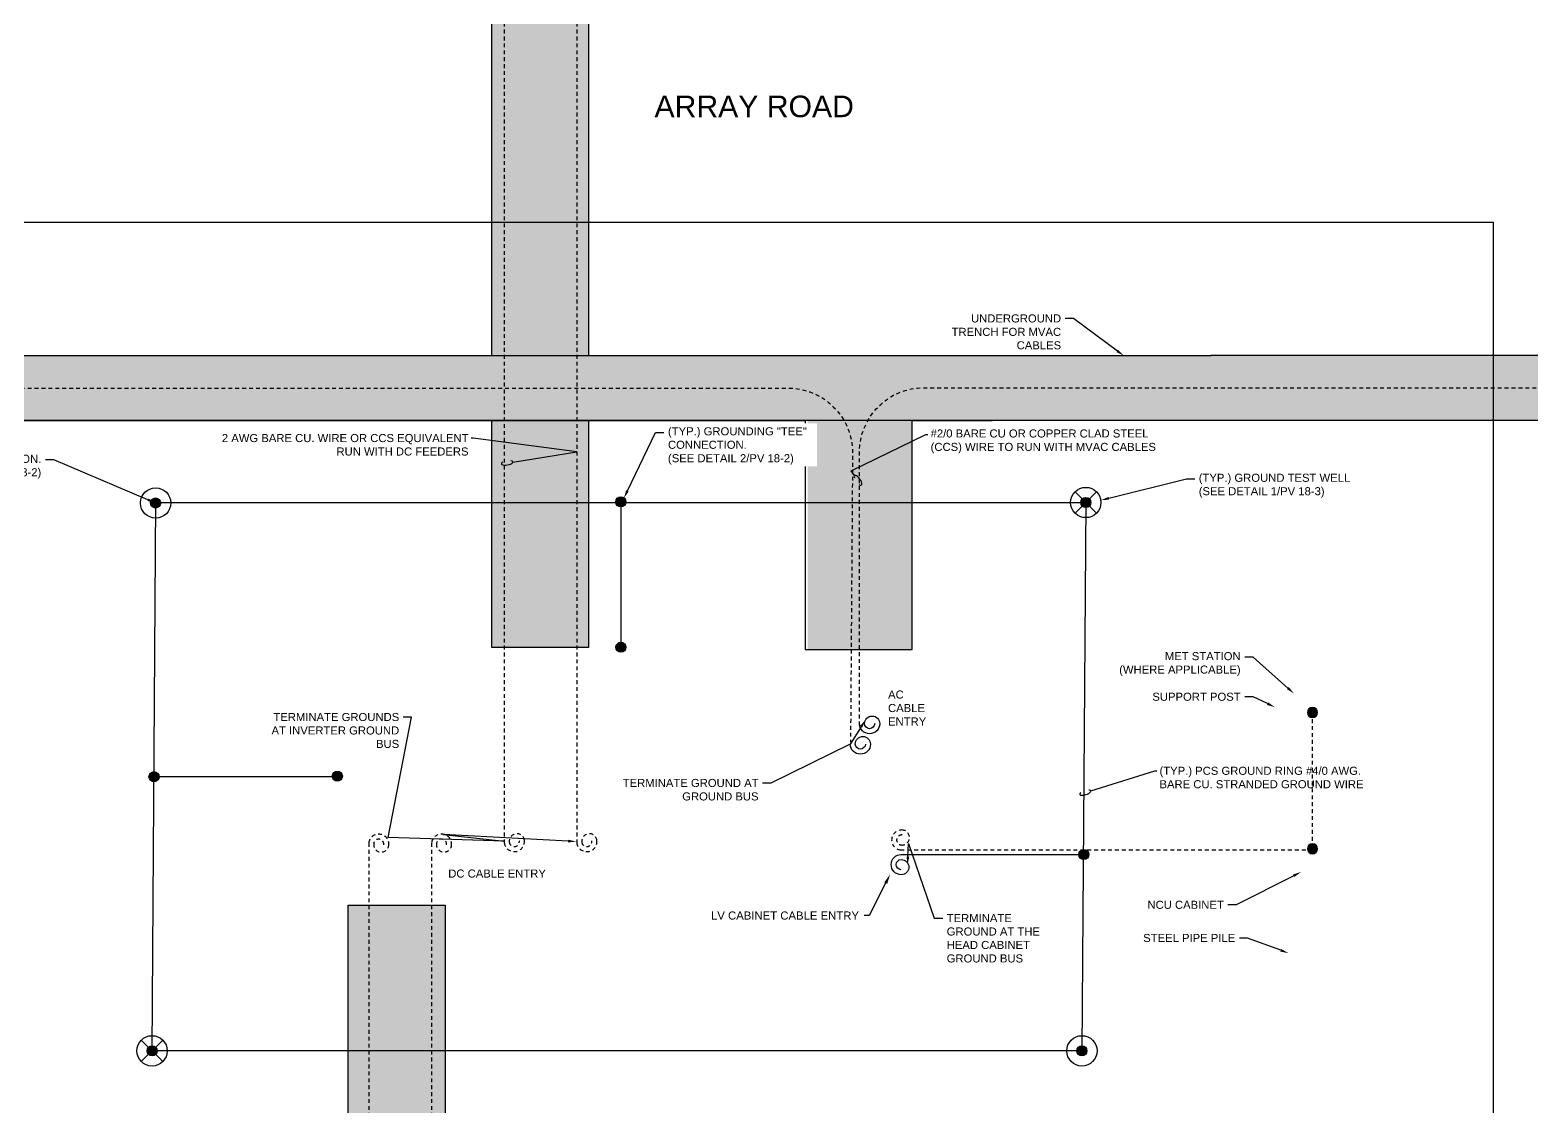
# Model space of a CAD drawing. Header units: feet. Extents: x -17 to 5745, y -41 to 4380.
# Drawn here: x 1682.88 to 1731.72, y 3988.29 to 4023.29 of the extents above; entities that cross this region are included whole.
import ezdxf
from ezdxf import colors
from ezdxf.entities.mleader import LeaderData, LeaderLine
from ezdxf.math import Vec2, Vec3

# ---------------------------------------------------------------- set-up
doc = ezdxf.new("R2010")
doc.units = ezdxf.units.FT
doc.header["$MEASUREMENT"] = 0
doc.linetypes.add('HIDDEN2', pattern=[0.1875, 0.125, -0.0625])
for name, color, linetype in [('C-ARRY-TABL', 253, 'Continuous'), ('E-CABL-UG1', 124, 'HIDDEN2'), ('E-CABL-UG4', 64, 'Continuous'), ('E-GRND', 3, 'Continuous'), ('E-TREN', 6, 'Continuous'), ('E-TREN-HATCH', 254, 'Continuous'), ('G-ANNO-TEXT', 1, 'Continuous'), ('G-TEXT', 7, 'Continuous')]:
    doc.layers.add(name, color=color, linetype=linetype)
doc.layers.add('G-NPLT', color=67, linetype='Continuous', plot=False)
doc.styles.add('NEI-A', font='arial.ttf')

# ---------------------------------------------------------------- blocks, each defined once
blk = doc.blocks.new('GRND_ROD')
at = {"linetype": 'Continuous'}
h = blk.add_hatch(color=256, dxfattribs=at)
edge = h.paths.add_edge_path()
edge.add_arc((0, 0), 0.0312, 0, 360)
for radius in [0.0937, 0.0312]:
    blk.add_circle((0, 0), radius, dxfattribs=at)
blk = doc.blocks.new('GRND_TEST_WELL')
at = {"linetype": 'Continuous'}
h = blk.add_hatch(color=256, dxfattribs=at)
edge = h.paths.add_edge_path()
edge.add_arc((0, 0), 0.0312, 0, 360)
for p, q in [((-0.0663, 0.0663), (0.0663, -0.0663)), ((-0.0663, -0.0663), (0.0663, 0.0663))]:
    blk.add_line(p, q, dxfattribs=at)
for radius in [0.0937, 0.0312]:
    blk.add_circle((0, 0), radius, dxfattribs=at)
blk = doc.blocks.new('GRND_CONNECTION')
at = {"linetype": 'Continuous'}
h = blk.add_hatch(color=256, dxfattribs=at)
edge = h.paths.add_edge_path()
edge.add_arc((0, 0), 0.0312, 0, 360)
blk.add_circle((0, 0), 0.0312, dxfattribs=at)
blk = doc.blocks.new('_Dot')
at = {"color": 0, "linetype": 'ByBlock', "lineweight": -2}
blk.add_line((-0.5, 0), (-1, 0), dxfattribs=at)
at = {"color": 0, "linetype": 'ByBlock', "const_width": 0.5}
blk.add_lwpolyline([(-0.25, 0, 1), (0.25, 0, 1)], format="xyb", close=True, dxfattribs=at)
blk = doc.blocks.new('Equipment Callout Arrowhead .75')
at = {"color": 0}
blk.add_ellipse((-0.25, 0), major_axis=(0.743, 0), ratio=0.350959, start_param=-0.80282, end_param=3.944413, dxfattribs=at)
blk = doc.blocks.new('Coil Spare')
at = {"color": 64}
for centre, radius, start, end in [((0.125, 0), 0.125, 0, 180), ((0.125, 0), 0.0625, 0, 180), ((0.15625, 0), 0.09375, 180, 0)]:
    blk.add_arc(centre, radius, start, end, dxfattribs=at)

msp = doc.modelspace()

# ---------------------------------------------------------------- hatches: boundary and pattern name
at = {"layer": 'E-TREN-HATCH'}
h = msp.add_hatch(color=256, dxfattribs=at)
h.dxf.hatch_style = 1
h.paths.add_polyline_path([(1745.17, 4010.616), (1745.17, 4012.714), (1721.281, 4012.714), (1721.281, 4010.616)])

# ---------------------------------------------------------------- block references
at = {"layer": 'E-GRND', "xscale": 5.259062130537732, "yscale": 5.259062130537732, "zscale": 5.259062130537732}
for name, p, rotation in [('GRND_ROD', (1686.967, 4007.919), 270), ('GRND_TEST_WELL', (1717.212, 4007.935), 270), ('GRND_CONNECTION', (1717.149, 3996.489), 180), ('GRND_ROD', (1717.085, 3990.11), 270)]:
    msp.add_blockref(name, p, dxfattribs=dict(at, rotation=rotation))

# ---------------------------------------------------------------- texts
at = {"color": 1, "insert": (1710.782, 4001.822), "char_height": 0.2623, "width": 0.84206, "attachment_point": 1, "style": 'NEI-A'}
msp.add_mtext('AC \\PCABLE \\PENTRY', dxfattribs=at)

# ---------------------------------------------------------------- leaders
at = {"layer": 'G-ANNO-TEXT'}
ml = msp.add_multileader_mtext('Standard', dxfattribs=at)
ml.set_content('\\A1;(TYP.) PCS GROUND RING #4/0 AWG. BARE CU. STRANDED GROUND WIRE ', color=256, style='NEI-A')
ml.set_leader_properties()
ml.set_arrow_properties(name='Equipment Callout Arrowhead .75')
ml.build(insert=Vec2(0, 0))
ml.multileader.update_dxf_attribs({"dogleg_length": 0.0625, "arrow_head_size": 0.255})
ctx = ml.context
ctx.base_point, ctx.char_height, ctx.arrow_head_size, ctx.landing_gap_size, ctx.plane_origin = Vec3(1719.518, 3999.211), 0.26225, 0.255, 0.09, Vec3(1715.758, 4007.561)
notes = []
notes.append((ctx, [(0, (1, 1, 0), (1719.456, 3999.211), (1, 0), 0.0625, [(0, [(1717.134, 3998.482)], 0, [])])]))
ctx.mtext.insert, ctx.mtext.width, ctx.mtext.defined_height, ctx.mtext.flow_direction = Vec3(1719.608, 3999.345), 7.08237, 2.138, 5
for ctx, leaders in notes:
    for number, flags, end, landing, length, lines in leaders:
        leader = LeaderData()
        leader.index, (leader.has_last_leader_line, leader.has_dogleg_vector, leader.attachment_direction) = number, flags
        leader.last_leader_point, leader.dogleg_vector, leader.dogleg_length = Vec3(end), Vec3(landing), length
        for number, points, colour, breaks in lines:
            line = LeaderLine()
            line.index, line.vertices, line.color, line.breaks = number, Vec3.list(points), colors.encode_raw_color(colour), breaks
            leader.lines.append(line)
        ctx.leaders.append(leader)

# ---------------------------------------------------------------- next in the draw order: leaders
at = {"layer": 'G-TEXT', "color": 253}
ml = msp.add_multileader_mtext('Standard', dxfattribs=at)
ml.set_content('ARRAY ROAD', color=253, style='NEI-A')
ml.set_leader_properties()
ml.set_arrow_properties(name='DOT')
ml.build(insert=Vec2(0, 0))
ml.multileader.update_dxf_attribs({"dogleg_length": 0.36, "arrow_head_size": 0.351})
ctx = ml.context
ctx.base_point, ctx.char_height, ctx.arrow_head_size, ctx.landing_gap_size, ctx.plane_origin = Vec3(1703.182, 4020.805), 0.7021, 0.351, 0.00546, Vec3(1699.076, 4015.835)
notes = []
notes.append((ctx, [(0, (0, 0, 0), (0, 0), (1, 0), 1, [])]))
ctx.mtext.insert, ctx.mtext.width, ctx.mtext.flow_direction = Vec3(1703.187, 4021.162), 6.44019, 5
ctx.mtext.has_bg_fill, ctx.mtext.bg_color, ctx.mtext.bg_scale_factor, ctx.mtext.bg_transparency, ctx.mtext.use_window_bg_color = 1, -1073741824, 1.5, 0, 1
for ctx, leaders in notes:
    for number, flags, end, landing, length, lines in leaders:
        leader = LeaderData()
        leader.index, (leader.has_last_leader_line, leader.has_dogleg_vector, leader.attachment_direction) = number, flags
        leader.last_leader_point, leader.dogleg_vector, leader.dogleg_length = Vec3(end), Vec3(landing), length
        for number, points, colour, breaks in lines:
            line = LeaderLine()
            line.index, line.vertices, line.color, line.breaks = number, Vec3.list(points), colors.encode_raw_color(colour), breaks
            leader.lines.append(line)
        ctx.leaders.append(leader)

# ---------------------------------------------------------------- next in the draw order: hatches: boundary and pattern name
at = {"layer": 'E-TREN-HATCH'}
h = msp.add_hatch(color=256, dxfattribs=at)
h.dxf.hatch_style = 1
h.paths.add_polyline_path([(1701.043, 4055.933), (1697.896, 4055.933), (1697.896, 4003.218), (1701.043, 4003.218)])
h = msp.add_hatch(color=256, dxfattribs=at)
h.dxf.hatch_style = 1
h.paths.add_polyline_path([(1664.635, 4012.702), (1664.635, 4010.604), (1708.172, 4010.604), (1708.172, 4003.162), (1711.535, 4003.162), (1711.535, 4010.604), (1721.282, 4010.618), (1721.282, 4012.716)])
h = msp.add_hatch(color=256, dxfattribs=at)
h.dxf.hatch_style = 1
h.paths.add_polyline_path([(1693.233, 3994.865), (1693.233, 3964.862), (1696.38, 3964.862), (1696.38, 3994.865)])

# ---------------------------------------------------------------- next in the draw order: linework, layer by layer
at = {"layer": 'C-ARRY-TABL'}
msp.add_lwpolyline([(1664.607, 4010.613), (1883.72, 4010.613)], dxfattribs=at)
at = {"layer": 'E-CABL-UG1'}
for points in [[(1698.312, 3996.858), (1698.312, 4055.555)], [(1693.895, 3996.866), (1693.895, 3964.875)]]:
    msp.add_lwpolyline(points, dxfattribs=at)
for points in [[(1694.385, 3996.808, 1), (1694.059, 3996.847, 1), (1694.548, 3996.788, 1), (1693.895, 3996.866)], [(1698.793, 3996.932, -1), (1698.467, 3996.893, -1), (1698.956, 3996.952, -1), (1698.304, 3996.874)]]:
    msp.add_lwpolyline(points, format="xyb", dxfattribs=at)
at = {"layer": 'E-CABL-UG4', "flags": 128}
msp.add_lwpolyline([(1686.978, 4007.935), (1717.212, 4007.935), (1717.085, 3990.11), (1686.851, 3990.11)], close=True, dxfattribs=at)
msp.add_lwpolyline([(1692.9, 3999.022), (1686.915, 3999.022)], dxfattribs=at)
at = {"layer": 'E-TREN'}
for points in [[(1697.896, 4012.702), (1697.896, 4055.555), (1701.043, 4055.555), (1701.043, 4012.702)], [(1721.293, 4012.702), (1664.635, 4012.702), (1664.635, 4010.604), (1708.114, 4010.604)], [(1701.043, 4010.604), (1701.043, 4003.216), (1697.896, 4003.216), (1697.896, 4010.604)], [(1708.092, 4010.604), (1708.092, 4003.16), (1711.57, 4003.16), (1711.57, 4010.604), (1714.166, 4010.604)]]:
    msp.add_lwpolyline(points, dxfattribs=at)
msp.add_lwpolyline([(1693.233, 3994.849), (1696.38, 3994.849), (1696.38, 3964.874), (1693.233, 3964.874)], close=True, dxfattribs=at)

# ---------------------------------------------------------------- next in the draw order: block references
at = {"layer": 'E-GRND', "xscale": 5.259062130537732, "yscale": 5.259062130537732, "zscale": 5.259062130537732}
for name, p, rotation in [('GRND_CONNECTION', (1702.095, 4007.955), 270), ('GRND_CONNECTION', (1686.915, 3999.022), 180), ('GRND_CONNECTION', (1692.875, 3999.037), 180), ('GRND_TEST_WELL', (1686.851, 3990.11), 270)]:
    msp.add_blockref(name, p, dxfattribs=dict(at, rotation=rotation))

# ---------------------------------------------------------------- next in the draw order: texts
at = {"color": 1, "insert": (1696.481, 3996.004), "char_height": 0.26225, "width": 3.17998, "attachment_point": 1, "style": 'NEI-A', "bg_fill": 3, "box_fill_scale": 1.5, "bg_fill_color": 256, "bg_fill_transparency": 0}
msp.add_mtext('DC CABLE ENTRY', dxfattribs=at)

# ---------------------------------------------------------------- next in the draw order: leaders
at = {"layer": 'G-ANNO-TEXT'}
ml = msp.add_multileader_mtext('Standard', dxfattribs=at)
ml.set_content('\\A1;UNDERGROUND TRENCH FOR MVAC CABLES ', color=256, style='NEI-A')
ml.set_leader_properties()
ml.build(insert=Vec2(0, 0))
ml.multileader.update_dxf_attribs({"dogleg_length": 3.071, "arrow_head_size": 0.269})
ctx = ml.context
ctx.base_point, ctx.char_height, ctx.arrow_head_size, ctx.landing_gap_size, ctx.plane_origin = Vec3(1711.773, 4013.916), 0.26225, 0.269, 0.134, Vec3(1766.647, 3960.907)
ctx.text_align_type = 2
notes = []
notes.append((ctx, [(1, (1, 1, 0), (1716.811, 4013.916), (-1, 0), 0.269, [(1, [(1718.456, 4012.699)], 0, [])])]))
ctx.mtext.insert, ctx.mtext.width, ctx.mtext.alignment, ctx.mtext.flow_direction = Vec3(1716.409, 4014.05), 4.53231, 3, 5
ctx.mtext.has_bg_fill, ctx.mtext.bg_color, ctx.mtext.bg_scale_factor, ctx.mtext.bg_transparency, ctx.mtext.use_window_bg_color = 1, -1073741824, 1.5, 0, 1
ml = msp.add_multileader_mtext('Standard', dxfattribs=at)
ml.set_content('\\A1;TERMINATE GROUND AT GROUND BUS', color=256, style='NEI-A')
ml.set_leader_properties()
ml.build(insert=Vec2(0, 0))
ml.multileader.update_dxf_attribs({"dogleg_length": 3.071, "arrow_head_size": 0.269})
ctx = ml.context
ctx.base_point, ctx.char_height, ctx.arrow_head_size, ctx.landing_gap_size, ctx.plane_origin = Vec3(1702.035, 3998.815), 0.26225, 0.269, 0.134, Vec3(1712.551, 4034.45)
ctx.text_align_type = 2
notes.append((ctx, [(0, (1, 1, 0), (1706.973, 3998.815), (-1, 0), 0.269, [(1, [(1710.052, 4000.874), (1709.553, 4000.082)], 0, [])])]))
ctx.mtext.insert, ctx.mtext.width, ctx.mtext.defined_height, ctx.mtext.alignment, ctx.mtext.flow_direction = Vec3(1706.571, 3998.949), 5.29207, 0.605, 3, 5
ctx.mtext.has_bg_fill, ctx.mtext.bg_color, ctx.mtext.bg_scale_factor, ctx.mtext.bg_transparency, ctx.mtext.use_window_bg_color = 1, -1073741824, 1.5, 0, 1
ml = msp.add_multileader_mtext('Standard', dxfattribs=at)
ml.set_content('LV CABINET CABLE ENTRY', color=256, style='NEI-A')
ml.set_leader_properties()
ml.build(insert=Vec2(0, 0))
ml.multileader.update_dxf_attribs({"dogleg_length": 0.0625, "arrow_head_size": 0.33, "scale": 768})
ctx = ml.context
ctx.base_point, ctx.scale, ctx.char_height, ctx.arrow_head_size, ctx.landing_gap_size, ctx.plane_origin = Vec3(1704.889, 3994.506), 768, 0.26378, 0.33, 0.165, Vec3(1710.166, 3994.506)
ctx.text_align_type = 2
notes.append((ctx, [(0, (1, 1, 0), (1710.166, 3994.506), (-1, 0), 0.165, [(0, [(1710.854, 3995.853)], 0, [])])]))
ctx.mtext.insert, ctx.mtext.alignment, ctx.mtext.flow_direction = Vec3(1709.837, 3994.64), 3, 5
ctx.mtext.has_bg_fill, ctx.mtext.bg_color, ctx.mtext.bg_scale_factor, ctx.mtext.bg_transparency, ctx.mtext.use_window_bg_color = 1, -1027028792, 1.5, 0, 1
for ctx, leaders in notes:
    for number, flags, end, landing, length, lines in leaders:
        leader = LeaderData()
        leader.index, (leader.has_last_leader_line, leader.has_dogleg_vector, leader.attachment_direction) = number, flags
        leader.last_leader_point, leader.dogleg_vector, leader.dogleg_length = Vec3(end), Vec3(landing), length
        for number, points, colour, breaks in lines:
            line = LeaderLine()
            line.index, line.vertices, line.color, line.breaks = number, Vec3.list(points), colors.encode_raw_color(colour), breaks
            leader.lines.append(line)
        ctx.leaders.append(leader)

# ---------------------------------------------------------------- next in the draw order: linework, layer by layer
at = {"layer": 'E-CABL-UG1', "flags": 128}
for points in [[(1664.582, 4011.653), (1707.53, 4011.653, -0.414214), (1709.628, 4009.555), (1709.561, 4000.148)], [(1709.854, 4000.693), (1709.854, 4009.569, -0.414214), (1711.952, 4011.667), (1745.134, 4011.667)]]:
    msp.add_lwpolyline(points, format="xyb", dxfattribs=at)
at = {"layer": 'E-TREN'}
msp.add_lwpolyline([(1711.559, 4010.616), (1745.17, 4010.616), (1745.17, 4012.714), (1721.281, 4012.714)], dxfattribs=at)

# ---------------------------------------------------------------- next in the draw order: block references
at = {"layer": 'E-CABL-UG4', "xscale": -2.629531065268866, "yscale": 2.629531065268866, "zscale": 2.629531065268866, "rotation": 180}
for p in [(1709.854, 4000.746), (1709.553, 4000.082)]:
    msp.add_blockref('Coil Spare', p, dxfattribs=at)

# ---------------------------------------------------------------- next in the draw order: leaders
at = {"layer": 'G-TEXT', "color": 253}
ml = msp.add_multileader_mtext('Standard', dxfattribs=at)
ml.set_content('ARRAY ROAD', color=253, style='NEI-A')
ml.set_leader_properties()
ml.set_arrow_properties(name='DOT')
ml.build(insert=Vec2(0, 0))
ml.multileader.update_dxf_attribs({"dogleg_length": 0.36, "arrow_head_size": 0.351})
ctx = ml.context
ctx.base_point, ctx.char_height, ctx.arrow_head_size, ctx.landing_gap_size, ctx.plane_origin = Vec3(1853.255, 4342.653), 0.7021, 0.351, 0.00546, Vec3(1849.149, 4337.684)
notes = []
notes.append((ctx, [(0, (0, 0, 0), (0, 0), (1, 0), 1, [])]))
ctx.mtext.insert, ctx.mtext.width, ctx.mtext.flow_direction = Vec3(1853.26, 4343.01), 6.44019, 5
ctx.mtext.has_bg_fill, ctx.mtext.bg_color, ctx.mtext.bg_scale_factor, ctx.mtext.bg_transparency, ctx.mtext.use_window_bg_color = 1, -1073741824, 1.5, 0, 1
for ctx, leaders in notes:
    for number, flags, end, landing, length, lines in leaders:
        leader = LeaderData()
        leader.index, (leader.has_last_leader_line, leader.has_dogleg_vector, leader.attachment_direction) = number, flags
        leader.last_leader_point, leader.dogleg_vector, leader.dogleg_length = Vec3(end), Vec3(landing), length
        for number, points, colour, breaks in lines:
            line = LeaderLine()
            line.index, line.vertices, line.color, line.breaks = number, Vec3.list(points), colors.encode_raw_color(colour), breaks
            leader.lines.append(line)
        ctx.leaders.append(leader)

# ---------------------------------------------------------------- next in the draw order: leaders
ml = msp.add_multileader_mtext('Standard', dxfattribs=at)
ml.set_content('ARRAY ROAD', color=253, style='NEI-A')
ml.set_leader_properties()
ml.set_arrow_properties(name='DOT')
ml.build(insert=Vec2(0, 0))
ml.multileader.update_dxf_attribs({"dogleg_length": 0.36, "arrow_head_size": 0.351})
ctx = ml.context
ctx.base_point, ctx.char_height, ctx.arrow_head_size, ctx.landing_gap_size, ctx.plane_origin = Vec3(1856.872, 4342.653), 0.7021, 0.351, 0.00546, Vec3(1852.766, 4337.684)
notes = []
notes.append((ctx, [(0, (0, 0, 0), (0, 0), (1, 0), 1, [])]))
ctx.mtext.insert, ctx.mtext.width, ctx.mtext.flow_direction = Vec3(1856.877, 4343.01), 6.44019, 5
ctx.mtext.has_bg_fill, ctx.mtext.bg_color, ctx.mtext.bg_scale_factor, ctx.mtext.bg_transparency, ctx.mtext.use_window_bg_color = 1, -1073741824, 1.5, 0, 1
for ctx, leaders in notes:
    for number, flags, end, landing, length, lines in leaders:
        leader = LeaderData()
        leader.index, (leader.has_last_leader_line, leader.has_dogleg_vector, leader.attachment_direction) = number, flags
        leader.last_leader_point, leader.dogleg_vector, leader.dogleg_length = Vec3(end), Vec3(landing), length
        for number, points, colour, breaks in lines:
            line = LeaderLine()
            line.index, line.vertices, line.color, line.breaks = number, Vec3.list(points), colors.encode_raw_color(colour), breaks
            leader.lines.append(line)
        ctx.leaders.append(leader)

# ---------------------------------------------------------------- next in the draw order: leaders
ml = msp.add_multileader_mtext('Standard', dxfattribs=at)
ml.set_content('ARRAY ROAD', color=253, style='NEI-A')
ml.set_leader_properties()
ml.set_arrow_properties(name='DOT')
ml.build(insert=Vec2(0, 0))
ml.multileader.update_dxf_attribs({"dogleg_length": 0.36, "arrow_head_size": 0.351})
ctx = ml.context
ctx.base_point, ctx.char_height, ctx.arrow_head_size, ctx.landing_gap_size, ctx.plane_origin = Vec3(1861.165, 4206.775), 0.7021, 0.351, 0.00546, Vec3(1857.059, 4201.806)
notes = []
notes.append((ctx, [(0, (0, 0, 0), (0, 0), (1, 0), 1, [])]))
ctx.mtext.insert, ctx.mtext.width, ctx.mtext.flow_direction = Vec3(1861.17, 4207.132), 6.44019, 5
ctx.mtext.has_bg_fill, ctx.mtext.bg_color, ctx.mtext.bg_scale_factor, ctx.mtext.bg_transparency, ctx.mtext.use_window_bg_color = 1, -1073741824, 1.5, 0, 1
for ctx, leaders in notes:
    for number, flags, end, landing, length, lines in leaders:
        leader = LeaderData()
        leader.index, (leader.has_last_leader_line, leader.has_dogleg_vector, leader.attachment_direction) = number, flags
        leader.last_leader_point, leader.dogleg_vector, leader.dogleg_length = Vec3(end), Vec3(landing), length
        for number, points, colour, breaks in lines:
            line = LeaderLine()
            line.index, line.vertices, line.color, line.breaks = number, Vec3.list(points), colors.encode_raw_color(colour), breaks
            leader.lines.append(line)
        ctx.leaders.append(leader)

# ---------------------------------------------------------------- next in the draw order: linework, layer by layer
at = {"layer": 'E-CABL-UG1'}
for points in [[(1700.669, 3996.858), (1700.669, 4055.555)], [(1724.577, 4001.115), (1724.577, 3996.603)], [(1695.937, 3996.866), (1695.937, 3964.9)]]:
    msp.add_lwpolyline(points, dxfattribs=at)
for points in [[(1696.427, 3996.808, 1), (1696.1, 3996.847, 1), (1696.59, 3996.788, 1), (1695.937, 3996.866)], [(1701.15, 3996.932, -1), (1700.824, 3996.893, -1), (1701.313, 3996.952, -1), (1700.661, 3996.874)]]:
    msp.add_lwpolyline(points, format="xyb", dxfattribs=at)
at = {"layer": 'E-CABL-UG4', "flags": 128}
msp.add_lwpolyline([(1702.095, 4007.935), (1702.095, 4003.204)], dxfattribs=at)

# ---------------------------------------------------------------- next in the draw order: block references
at = {"layer": 'E-GRND', "yscale": 5.259062130537732, "zscale": 5.259062130537732, "rotation": 180}
for p, xscale in [((1702.096, 4003.229), 5.259062130537732), ((1724.582, 4001.107), -5.259062130537732), ((1724.582, 3996.68), -5.259062130537732)]:
    msp.add_blockref('GRND_CONNECTION', p, dxfattribs=dict(at, xscale=xscale))

# ---------------------------------------------------------------- next in the draw order: leaders
at = {"layer": 'G-ANNO-TEXT'}
ml = msp.add_multileader_mtext('Standard', dxfattribs=at)
ml.set_content('#2/0 BARE CU OR COPPER CLAD STEEL (CCS) WIRE{\\A1; TO RUN WITH MVAC CABLES }', color=256, style='NEI-A')
ml.set_leader_properties()
ml.set_arrow_properties(name='Equipment Callout Arrowhead .75')
ml.build(insert=Vec2(0, 0))
ml.multileader.update_dxf_attribs({"dogleg_length": 0.0625, "arrow_head_size": 0.255})
ctx = ml.context
ctx.base_point, ctx.char_height, ctx.arrow_head_size, ctx.landing_gap_size, ctx.plane_origin = Vec3(1712.076, 4010.14), 0.26225, 0.255, 0.09, Vec3(1676.223, 4029.857)
notes = []
notes.append((ctx, [(0, (1, 1, 0), (1712.013, 4010.14), (1, 0), 0.0625, [(0, [(1709.846, 4008.605), (1709.583, 4008.968)], 0, [])])]))
ctx.mtext.insert, ctx.mtext.width, ctx.mtext.defined_height, ctx.mtext.flow_direction = Vec3(1712.166, 4010.31), 8.15401, 2.138, 5
ml = msp.add_multileader_mtext('Standard', dxfattribs=at)
ml.set_content('2 AWG BARE CU. WIRE OR CCS EQUIVALENT{\\A1; RUN WITH DC FEEDERS }', color=256, style='NEI-A')
ml.set_leader_properties()
ml.set_arrow_properties(name='Equipment Callout Arrowhead .75')
ml.build(insert=Vec2(0, 0))
ml.multileader.update_dxf_attribs({"dogleg_length": 0.0625, "arrow_head_size": 0.255})
ctx = ml.context
ctx.base_point, ctx.char_height, ctx.arrow_head_size, ctx.landing_gap_size, ctx.plane_origin = Vec3(1689.049, 4010.028), 0.26225, 0.255, 0.09, Vec3(1658.785, 4029.745)
ctx.text_align_type = 2
notes.append((ctx, [(1, (1, 1, 0), (1697.293, 4010.028), (-1, 0), 0.0625, [(0, [(1698.333, 4009.21), (1700.668, 4009.577)], 0, [])])]))
ctx.mtext.insert, ctx.mtext.width, ctx.mtext.defined_height, ctx.mtext.alignment, ctx.mtext.flow_direction = Vec3(1697.141, 4010.161), 8.15401, 2.138, 3, 5
ml = msp.add_multileader_mtext('Standard', dxfattribs=at)
ml.set_content('\\A1;MET STATION (WHERE APPLICABLE)', color=256, style='NEI-A')
ml.set_leader_properties()
ml.build(insert=Vec2(0, 0))
ml.multileader.update_dxf_attribs({"dogleg_length": 3.071, "arrow_head_size": 0.269})
ctx = ml.context
ctx.base_point, ctx.char_height, ctx.arrow_head_size, ctx.landing_gap_size, ctx.plane_origin = Vec3(1718.198, 4002.902), 0.26225, 0.269, 0.134, Vec3(1690.233, 4053.132)
ctx.text_align_type = 2
notes.append((ctx, [(0, (1, 1, 0), (1722.649, 4002.902), (-1, 0), 0.269, [(1, [(1723.983, 4001.724)], 0, [])])]))
ctx.mtext.insert, ctx.mtext.width, ctx.mtext.alignment, ctx.mtext.flow_direction = Vec3(1722.246, 4003.072), 3.93893, 3, 5
ctx.mtext.has_bg_fill, ctx.mtext.bg_color, ctx.mtext.bg_scale_factor, ctx.mtext.bg_transparency, ctx.mtext.use_window_bg_color = 1, -1073741824, 1.5, 0, 1
ml = msp.add_multileader_mtext('Standard', dxfattribs=at)
ml.set_content('\\A1;TERMINATE GROUND AT THE HEAD CABINET GROUND BUS', color=256, style='NEI-A')
ml.set_leader_properties()
ml.build(insert=Vec2(0, 0))
ml.multileader.update_dxf_attribs({"dogleg_length": 3.071, "arrow_head_size": 0.269})
ctx = ml.context
ctx.base_point, ctx.char_height, ctx.arrow_head_size, ctx.landing_gap_size, ctx.plane_origin = Vec3(1712.555, 3994.424), 0.26225, 0.269, 0.134, Vec3(1719.231, 4017.358)
notes.append((ctx, [(1, (1, 1, 0), (1712.286, 3994.424), (1, 0), 0.269, [(1, [(1711.417, 3996.153), (1711.445, 3996.85)], 0, [])])]))
ctx.mtext.insert, ctx.mtext.width, ctx.mtext.defined_height, ctx.mtext.flow_direction = Vec3(1712.689, 3994.557), 3.71583, 0.605, 5
ctx.mtext.has_bg_fill, ctx.mtext.bg_color, ctx.mtext.bg_scale_factor, ctx.mtext.bg_transparency, ctx.mtext.use_window_bg_color = 1, -1073741824, 1.5, 0, 1
ml = msp.add_multileader_mtext('Standard', dxfattribs=at)
ml.set_content('\\A1;NCU CABINET ', color=256, style='NEI-A')
ml.set_leader_properties()
ml.build(insert=Vec2(0, 0))
ml.multileader.update_dxf_attribs({"dogleg_length": 3.071, "arrow_head_size": 0.269})
ctx = ml.context
ctx.base_point, ctx.char_height, ctx.arrow_head_size, ctx.landing_gap_size, ctx.plane_origin = Vec3(1719.116, 3994.856), 0.26225, 0.269, 0.134, Vec3(1690.86, 4044.878)
ctx.text_align_type = 2
notes.append((ctx, [(0, (1, 1, 0), (1722.101, 3994.856), (-1, 0), 0.269, [(1, [(1724.212, 3995.924)], 0, [])])]))
ctx.mtext.insert, ctx.mtext.width, ctx.mtext.alignment, ctx.mtext.flow_direction = Vec3(1721.699, 3994.989), 2.47865, 3, 5
ctx.mtext.has_bg_fill, ctx.mtext.bg_color, ctx.mtext.bg_scale_factor, ctx.mtext.bg_transparency, ctx.mtext.use_window_bg_color = 1, -1073741824, 1.5, 0, 1
ml = msp.add_multileader_mtext('Standard', dxfattribs=at)
ml.set_content('\\A1;STEEL PIPE PILE', color=256, style='NEI-A')
ml.set_leader_properties()
ml.build(insert=Vec2(0, 0))
ml.multileader.update_dxf_attribs({"dogleg_length": 3.071, "arrow_head_size": 0.269})
ctx = ml.context
ctx.base_point, ctx.char_height, ctx.arrow_head_size, ctx.landing_gap_size, ctx.plane_origin = Vec3(1718.979, 3993.778), 0.26225, 0.269, 0.134, Vec3(1690.058, 4042.877)
ctx.text_align_type = 2
notes.append((ctx, [(0, (1, 1, 0), (1722.474, 3993.778), (-1, 0), 0.269, [(1, [(1723.805, 3993.285)], 0, [])])]))
ctx.mtext.insert, ctx.mtext.width, ctx.mtext.alignment, ctx.mtext.flow_direction = Vec3(1722.071, 3993.911), 2.97632, 3, 5
ctx.mtext.has_bg_fill, ctx.mtext.bg_color, ctx.mtext.bg_scale_factor, ctx.mtext.bg_transparency, ctx.mtext.use_window_bg_color = 1, -1073741824, 1.5, 0, 1
for ctx, leaders in notes:
    for number, flags, end, landing, length, lines in leaders:
        leader = LeaderData()
        leader.index, (leader.has_last_leader_line, leader.has_dogleg_vector, leader.attachment_direction) = number, flags
        leader.last_leader_point, leader.dogleg_vector, leader.dogleg_length = Vec3(end), Vec3(landing), length
        for number, points, colour, breaks in lines:
            line = LeaderLine()
            line.index, line.vertices, line.color, line.breaks = number, Vec3.list(points), colors.encode_raw_color(colour), breaks
            leader.lines.append(line)
        ctx.leaders.append(leader)

# ---------------------------------------------------------------- next in the draw order: linework, layer by layer
at = {"layer": 'E-CABL-UG1'}
msp.add_lwpolyline([(1711.244, 3997.126, 1), (1711.205, 3996.802, 1), (1711.263, 3997.287, 1), (1711.186, 3996.64), (1724.567, 3996.64)], format="xyb", dxfattribs=at)
at = {"layer": 'E-CABL-UG4', "flags": 128}
msp.add_lwpolyline([(1711.212, 3996.492), (1717.126, 3996.492)], dxfattribs=at)

# ---------------------------------------------------------------- next in the draw order: block references
at = {"layer": 'E-CABL-UG4', "xscale": -2.629531065268866, "yscale": 2.629531065268866, "zscale": 2.629531065268866, "rotation": 90}
msp.add_blockref('Coil Spare', (1711.212, 3996.492), dxfattribs=at)

# ---------------------------------------------------------------- next in the draw order: leaders
at = {"layer": 'G-ANNO-TEXT'}
ml = msp.add_multileader_mtext('Standard', dxfattribs=at)
ml.set_content('\\A1;SUPPORT POST', color=256, style='NEI-A')
ml.set_leader_properties()
ml.build(insert=Vec2(0, 0))
ml.multileader.update_dxf_attribs({"dogleg_length": 3.071, "arrow_head_size": 0.269})
ctx = ml.context
ctx.base_point, ctx.char_height, ctx.arrow_head_size, ctx.landing_gap_size, ctx.plane_origin = Vec3(1719.265, 4001.619), 0.26225, 0.269, 0.134, Vec3(1689.884, 4051.476)
ctx.text_align_type = 2
notes = []
notes.append((ctx, [(0, (1, 1, 0), (1722.649, 4001.619), (-1, 0), 0.269, [(1, [(1723.364, 4001.281)], 0, [])])]))
ctx.mtext.insert, ctx.mtext.width, ctx.mtext.alignment, ctx.mtext.flow_direction = Vec3(1722.246, 4001.752), 2.86559, 3, 5
ctx.mtext.has_bg_fill, ctx.mtext.bg_color, ctx.mtext.bg_scale_factor, ctx.mtext.bg_transparency, ctx.mtext.use_window_bg_color = 1, -1073741824, 1.5, 0, 1
ml = msp.add_multileader_mtext('Standard', dxfattribs=at)
ml.set_content('\\A1;TERMINATE GROUNDS AT INVERTER GROUND BUS ', color=256, style='NEI-A')
ml.set_leader_properties()
ml.build(insert=Vec2(0, 0))
ml.multileader.update_dxf_attribs({"dogleg_length": 3.071, "arrow_head_size": 0.269})
ctx = ml.context
ctx.base_point, ctx.char_height, ctx.arrow_head_size, ctx.landing_gap_size, ctx.plane_origin = Vec3(1690.62, 4000.959), 0.26225, 0.269, 0.134, Vec3(1734.371, 4023.276)
ctx.text_align_type = 2
notes.append((ctx, [(0, (1, 1, 0), (1695.29, 4000.959), (-1, 0), 0.269, [(3, [(1700.648, 3996.914), (1696.316, 3997.145), (1698.315, 3996.928), (1694.529, 3997.044)], 0, [])])]))
ctx.mtext.insert, ctx.mtext.width, ctx.mtext.defined_height, ctx.mtext.alignment, ctx.mtext.flow_direction = Vec3(1694.887, 4001.093), 4.61339, 0.605, 3, 5
ctx.mtext.has_bg_fill, ctx.mtext.bg_color, ctx.mtext.bg_scale_factor, ctx.mtext.bg_transparency, ctx.mtext.use_window_bg_color = 1, -1073741824, 1.5, 0, 1
for ctx, leaders in notes:
    for number, flags, end, landing, length, lines in leaders:
        leader = LeaderData()
        leader.index, (leader.has_last_leader_line, leader.has_dogleg_vector, leader.attachment_direction) = number, flags
        leader.last_leader_point, leader.dogleg_vector, leader.dogleg_length = Vec3(end), Vec3(landing), length
        for number, points, colour, breaks in lines:
            line = LeaderLine()
            line.index, line.vertices, line.color, line.breaks = number, Vec3.list(points), colors.encode_raw_color(colour), breaks
            leader.lines.append(line)
        ctx.leaders.append(leader)

# ---------------------------------------------------------------- next in the draw order: leaders
at = {"layer": 'G-TEXT', "color": 253}
ml = msp.add_multileader_mtext('Standard', dxfattribs=at)
ml.set_content('ARRAY ROAD', color=253, style='NEI-A')
ml.set_leader_properties()
ml.set_arrow_properties(name='DOT')
ml.build(insert=Vec2(0, 0))
ml.multileader.update_dxf_attribs({"dogleg_length": 0.36, "arrow_head_size": 0.351})
ctx = ml.context
ctx.base_point, ctx.char_height, ctx.arrow_head_size, ctx.landing_gap_size, ctx.plane_origin = Vec3(1768.587, 4346.709), 0.7021, 0.351, 0.00546, Vec3(1764.481, 4341.74)
notes = []
notes.append((ctx, [(0, (0, 0, 0), (0, 0), (1, 0), 1, [])]))
ctx.mtext.insert, ctx.mtext.width, ctx.mtext.flow_direction = Vec3(1768.592, 4347.066), 6.44019, 5
ctx.mtext.has_bg_fill, ctx.mtext.bg_color, ctx.mtext.bg_scale_factor, ctx.mtext.bg_transparency, ctx.mtext.use_window_bg_color = 1, -1073741824, 1.5, 0, 1
for ctx, leaders in notes:
    for number, flags, end, landing, length, lines in leaders:
        leader = LeaderData()
        leader.index, (leader.has_last_leader_line, leader.has_dogleg_vector, leader.attachment_direction) = number, flags
        leader.last_leader_point, leader.dogleg_vector, leader.dogleg_length = Vec3(end), Vec3(landing), length
        for number, points, colour, breaks in lines:
            line = LeaderLine()
            line.index, line.vertices, line.color, line.breaks = number, Vec3.list(points), colors.encode_raw_color(colour), breaks
            leader.lines.append(line)
        ctx.leaders.append(leader)

# ---------------------------------------------------------------- next in the draw order: leaders
ml = msp.add_multileader_mtext('Standard', dxfattribs=at)
ml.set_content('ARRAY ROAD', color=253, style='NEI-A')
ml.set_leader_properties()
ml.set_arrow_properties(name='DOT')
ml.build(insert=Vec2(0, 0))
ml.multileader.update_dxf_attribs({"dogleg_length": 0.36, "arrow_head_size": 0.351})
ctx = ml.context
ctx.base_point, ctx.char_height, ctx.arrow_head_size, ctx.landing_gap_size, ctx.plane_origin = Vec3(1707.094, 4205.12), 0.7021, 0.351, 0.00546, Vec3(1702.988, 4200.151)
notes = []
notes.append((ctx, [(0, (0, 0, 0), (0, 0), (1, 0), 1, [])]))
ctx.mtext.insert, ctx.mtext.width, ctx.mtext.flow_direction = Vec3(1707.099, 4205.477), 6.44019, 5
ctx.mtext.has_bg_fill, ctx.mtext.bg_color, ctx.mtext.bg_scale_factor, ctx.mtext.bg_transparency, ctx.mtext.use_window_bg_color = 1, -1073741824, 1.5, 0, 1
for ctx, leaders in notes:
    for number, flags, end, landing, length, lines in leaders:
        leader = LeaderData()
        leader.index, (leader.has_last_leader_line, leader.has_dogleg_vector, leader.attachment_direction) = number, flags
        leader.last_leader_point, leader.dogleg_vector, leader.dogleg_length = Vec3(end), Vec3(landing), length
        for number, points, colour, breaks in lines:
            line = LeaderLine()
            line.index, line.vertices, line.color, line.breaks = number, Vec3.list(points), colors.encode_raw_color(colour), breaks
            leader.lines.append(line)
        ctx.leaders.append(leader)

# ---------------------------------------------------------------- next in the draw order: leaders
ml = msp.add_multileader_mtext('Standard', dxfattribs=at)
ml.set_content('ARRAY ROAD', color=253, style='NEI-A')
ml.set_leader_properties()
ml.set_arrow_properties(name='DOT')
ml.build(insert=Vec2(0, 0))
ml.multileader.update_dxf_attribs({"dogleg_length": 0.36, "arrow_head_size": 0.351})
ctx = ml.context
ctx.base_point, ctx.char_height, ctx.arrow_head_size, ctx.landing_gap_size, ctx.plane_origin = Vec3(2061.552, 4344.419), 0.7021, 0.351, 0.00546, Vec3(2057.446, 4339.45)
notes = []
notes.append((ctx, [(0, (0, 0, 0), (0, 0), (1, 0), 1, [])]))
ctx.mtext.insert, ctx.mtext.width, ctx.mtext.flow_direction = Vec3(2061.557, 4344.776), 6.44019, 5
ctx.mtext.has_bg_fill, ctx.mtext.bg_color, ctx.mtext.bg_scale_factor, ctx.mtext.bg_transparency, ctx.mtext.use_window_bg_color = 1, -1073741824, 1.5, 0, 1
for ctx, leaders in notes:
    for number, flags, end, landing, length, lines in leaders:
        leader = LeaderData()
        leader.index, (leader.has_last_leader_line, leader.has_dogleg_vector, leader.attachment_direction) = number, flags
        leader.last_leader_point, leader.dogleg_vector, leader.dogleg_length = Vec3(end), Vec3(landing), length
        for number, points, colour, breaks in lines:
            line = LeaderLine()
            line.index, line.vertices, line.color, line.breaks = number, Vec3.list(points), colors.encode_raw_color(colour), breaks
            leader.lines.append(line)
        ctx.leaders.append(leader)

# ---------------------------------------------------------------- next in the draw order: leaders
at = {"layer": 'G-ANNO-TEXT'}
ml = msp.add_multileader_mtext('Standard', dxfattribs=at)
ml.set_content('{\\C7;(TYP.) GROUNDING "TEE" CONNECTION. \\P(SEE DETAIL 2/PV 18-2) }', color=256, style='NEI-A')
ml.set_leader_properties(color=256)
ml.build(insert=Vec2(0, 0))
ml.multileader.update_dxf_attribs({"dogleg_length": 0.269, "arrow_head_size": 0.269})
ctx = ml.context
ctx.base_point, ctx.char_height, ctx.arrow_head_size, ctx.landing_gap_size, ctx.plane_origin = Vec3(1703.491, 4010.21), 0.26225, 0.269, 0.134, Vec3(1712.52, 4007.066)
notes = []
notes.append((ctx, [(1, (1, 1, 0), (1703.223, 4010.21), (1, 0), 0.269, [(0, [(1702.19, 4008.069)], 0, [])])]))
ctx.mtext.insert, ctx.mtext.width, ctx.mtext.flow_direction = Vec3(1703.626, 4010.38), 4.71733, 5
ctx.mtext.has_bg_fill, ctx.mtext.bg_color, ctx.mtext.bg_scale_factor, ctx.mtext.bg_transparency, ctx.mtext.use_window_bg_color = 1, -1073741824, 1.5, 0, 1
ml = msp.add_multileader_mtext('Standard', dxfattribs=at)
ml.set_content('{\\C7;(TYP.) GROUND ROD CONNECTION. \\P(SEE DETAIL 1/PV 18-2) }', color=256, style='NEI-A')
ml.set_leader_properties(color=256)
ml.build(insert=Vec2(0, 0))
ml.multileader.update_dxf_attribs({"dogleg_length": 0.269, "arrow_head_size": 0.269})
ctx = ml.context
ctx.base_point, ctx.char_height, ctx.arrow_head_size, ctx.landing_gap_size, ctx.plane_origin = Vec3(1676.798, 4009.317), 0.26225, 0.269, 0.134, Vec3(1686.502, 4007.767)
ctx.text_align_type = 2
notes.append((ctx, [(0, (1, 1, 0), (1683.652, 4009.317), (-1, 0), 0.269, [(0, [(1686.967, 4007.919)], 0, [])])]))
ctx.mtext.insert, ctx.mtext.alignment, ctx.mtext.flow_direction = Vec3(1683.249, 4009.486), 3, 5
ctx.mtext.has_bg_fill, ctx.mtext.bg_color, ctx.mtext.bg_scale_factor, ctx.mtext.bg_transparency, ctx.mtext.use_window_bg_color = 1, -1073741824, 1.5, 0, 1
ml = msp.add_multileader_mtext('Standard', dxfattribs=at)
ml.set_content('{\\C7;(TYP.) GROUND TEST WELL \\P(SEE DETAIL 1/PV 18-3) }', color=256, style='NEI-A')
ml.set_leader_properties(color=256)
ml.build(insert=Vec2(0, 0))
ml.multileader.update_dxf_attribs({"dogleg_length": 0.269, "arrow_head_size": 0.269})
ctx = ml.context
ctx.base_point, ctx.char_height, ctx.arrow_head_size, ctx.landing_gap_size, ctx.plane_origin = Vec3(1720.749, 4008.7), 0.26225, 0.269, 0.134, Vec3(1717.234, 4007.855)
notes.append((ctx, [(1, (1, 1, 0), (1720.481, 4008.7), (1, 0), 0.269, [(0, [(1717.699, 4008.007)], 0, [])])]))
ctx.mtext.insert, ctx.mtext.flow_direction = Vec3(1720.884, 4008.87), 5
ctx.mtext.has_bg_fill, ctx.mtext.bg_color, ctx.mtext.bg_scale_factor, ctx.mtext.bg_transparency, ctx.mtext.use_window_bg_color = 1, -1073741824, 1.5, 0, 1
for ctx, leaders in notes:
    for number, flags, end, landing, length, lines in leaders:
        leader = LeaderData()
        leader.index, (leader.has_last_leader_line, leader.has_dogleg_vector, leader.attachment_direction) = number, flags
        leader.last_leader_point, leader.dogleg_vector, leader.dogleg_length = Vec3(end), Vec3(landing), length
        for number, points, colour, breaks in lines:
            line = LeaderLine()
            line.index, line.vertices, line.color, line.breaks = number, Vec3.list(points), colors.encode_raw_color(colour), breaks
            leader.lines.append(line)
        ctx.leaders.append(leader)

# ---------------------------------------------------------------- next in the draw order: linework, layer by layer
at = {"layer": 'G-NPLT'}
msp.add_lwpolyline([(1678.493, 4017.046), (1730.461, 4017.046), (1730.461, 3976.046), (1678.493, 3976.046)], close=True, dxfattribs=at)

doc.saveas('drawing.dxf')
